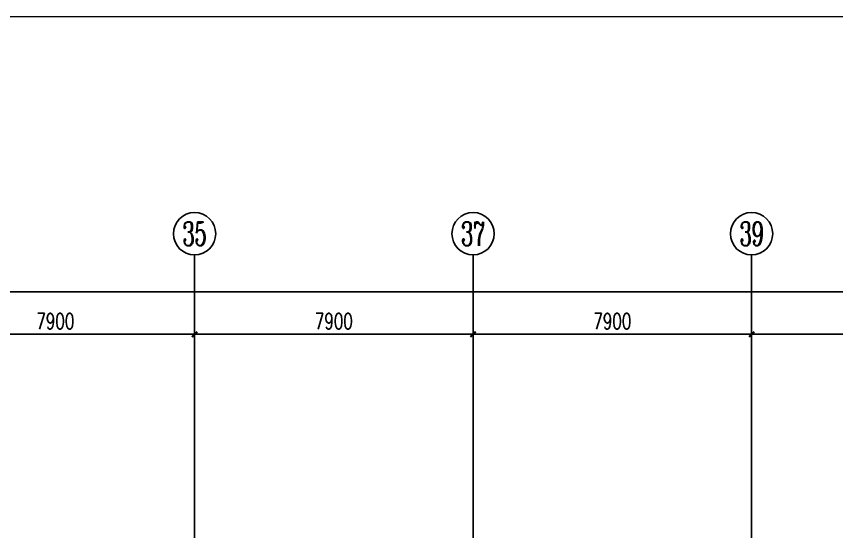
# Model space of a CAD drawing. Extents: x 290727 to 13733020, y 1731457 to 3643100.
# Drawn here: x 658024 to 681288, y 2251831 to 2266431 of the extents above; entities that cross this region are included whole.
import ezdxf
from ezdxf.enums import TextEntityAlignment as Align

# ---------------------------------------------------------------- set-up
doc = ezdxf.new("R2010")
doc.units = 0
doc.header["$LTSCALE"] = 10
doc.linetypes.add('ACAD_ISO05W100', pattern=[33, 24, -3, 0, -3, 0, -3])
doc.linetypes.add('DOTE', pattern=[2.42, 2, -0.2, 0.02, -0.2])
doc.layers.get('0').update_dxf_attribs({"linetype": 'CONTINUOUS'})
for name, color, linetype in [('AXIS', 3, 'CONTINUOUS'), ('AXIS_TEXT', 7, 'CONTINUOUS'), ('DOTE', 8, 'DOTE'), ('作业图', 4, 'CONTINUOUS'), ('文字', 4, 'CONTINUOUS')]:
    doc.layers.add(name, color=color, linetype=linetype)
doc.layers.add('用地红线', color=1, linetype='CONTINUOUS', lineweight=13)
doc.layers.get('0').off()
doc.styles.add('_TCH_AXIS', font='COMPLEX', dxfattribs={"bigfont": 'GBCBIG'})
doc.styles.add('_TCH_DIM_T3', font='SIMPLEX', dxfattribs={"width": 0.705882, "bigfont": 'GBCBIG'})
doc.styles.add('COMPLEX', font='COMPLEX')
doc.dimstyles.new('_TCH_ARCH&&150', dxfattribs={"dimtxt": 446.25, "dimasz": 150, "dimexe": 375, "dimexo": 450, "dimgap": 150, "dimtad": 1, "dimdec": 0, "dimzin": 0, "dimdsep": 46, "dimtxsty": '_TCH_DIM_T3', "dimblk": 'ARCHTICK', "dimcen": 0.09, "dimclrt": 7, "dimazin": 2, "dimtfac": 1, "dimtdec": 0, "dimtix": 1, "dimtmove": 2, "dimatfit": 3, "dimfxl": 1, "dimtolj": 1, "dimtzin": 0, "dimarcsym": 0})

# ---------------------------------------------------------------- blocks, each defined once
blk = doc.blocks.new('_AXISO')
blk.add_circle((0, 0), 0.5)
at = {"layer": 'AXIS_TEXT', "style": 'COMPLEX', "width": 1.041667}
blk.add_attdef('A', text='', height=0.56, dxfattribs=at).set_placement((-0.25, -0.28), (0.25, -0.28), align=Align.FIT)
blk = doc.blocks.new('_ArchTick')
at = {"color": 0, "linetype": 'ByBlock', "const_width": 0.4}
blk.add_lwpolyline([(-0.5, -0.5), (0.5, 0.5)], dxfattribs=at)
blk = doc.blocks.new('*D135')
at = {"layer": 'AXIS', "color": 0, "linetype": 'Continuous', "lineweight": -2, "transparency": 16777216}
for p, q in [((16384, 127685), (16384, 132560)), ((235384, 127685), (235384, 132560)), ((16384, 132185), (235384, 132185))]:
    blk.add_line(p, q, dxfattribs=at)
at = {"layer": 'AXIS', "color": 0, "linetype": 'Continuous', "lineweight": -2, "transparency": 16777216, "xscale": 150, "yscale": 150, "zscale": 150, "rotation": 180}
blk.add_blockref('_ArchTick', (16384, 132185), dxfattribs=at)
at = {"layer": 'AXIS', "color": 0, "linetype": 'Continuous', "lineweight": -2, "transparency": 16777216, "xscale": 150, "yscale": 150, "zscale": 150}
blk.add_blockref('_ArchTick', (235384, 132185), dxfattribs=at)
at = {"layer": 'AXIS', "color": 7, "linetype": 'Continuous', "transparency": 16777216, "insert": (125884, 132559), "char_height": 446.2, "attachment_point": 5, "style": '_TCH_DIM_T3'}
blk.add_mtext('\\A1;219000', dxfattribs=at)
blk = doc.blocks.new('*D159')
at = {"layer": 'AXIS', "color": 0, "linetype": 'Continuous', "lineweight": -2, "transparency": 16777216}
for p, q in [((170248.64318, 127685.47137), (170248.64318, 131360.47137)), ((178148.64318, 127685.47137), (178148.64318, 131360.47137)), ((170248.64318, 130985.47137), (178148.64318, 130985.47137))]:
    blk.add_line(p, q, dxfattribs=at)
at = {"layer": 'AXIS', "color": 0, "linetype": 'Continuous', "lineweight": -2, "transparency": 16777216, "xscale": 150, "yscale": 150, "zscale": 150, "rotation": 180}
blk.add_blockref('_ArchTick', (170248.64318, 130985.47137), dxfattribs=at)
at = {"layer": 'AXIS', "color": 0, "linetype": 'Continuous', "lineweight": -2, "transparency": 16777216, "xscale": 150, "yscale": 150, "zscale": 150}
blk.add_blockref('_ArchTick', (178148.64318, 130985.47137), dxfattribs=at)
at = {"layer": 'AXIS', "color": 7, "linetype": 'Continuous', "transparency": 16777216, "insert": (174198.64318, 131358.59637), "char_height": 446.25, "attachment_point": 5, "style": '_TCH_DIM_T3'}
blk.add_mtext('\\A1;7900', dxfattribs=at)
blk = doc.blocks.new('*D160')
at = {"layer": 'AXIS', "color": 0, "linetype": 'Continuous', "lineweight": -2, "transparency": 16777216}
for p, q in [((178148.64318, 127685.47137), (178148.64318, 131360.47137)), ((186048.64318, 127685.47137), (186048.64318, 131360.47137)), ((178148.64318, 130985.47137), (186048.64318, 130985.47137))]:
    blk.add_line(p, q, dxfattribs=at)
at = {"layer": 'AXIS', "color": 0, "linetype": 'Continuous', "lineweight": -2, "transparency": 16777216, "xscale": 150, "yscale": 150, "zscale": 150, "rotation": 180}
blk.add_blockref('_ArchTick', (178148.64318, 130985.47137), dxfattribs=at)
at = {"layer": 'AXIS', "color": 0, "linetype": 'Continuous', "lineweight": -2, "transparency": 16777216, "xscale": 150, "yscale": 150, "zscale": 150}
blk.add_blockref('_ArchTick', (186048.64318, 130985.47137), dxfattribs=at)
at = {"layer": 'AXIS', "color": 7, "linetype": 'Continuous', "transparency": 16777216, "insert": (182098.64318, 131358.59637), "char_height": 446.25, "attachment_point": 5, "style": '_TCH_DIM_T3'}
blk.add_mtext('\\A1;7900', dxfattribs=at)
blk = doc.blocks.new('*D161')
at = {"layer": 'AXIS', "color": 0, "linetype": 'Continuous', "lineweight": -2, "transparency": 16777216}
for p, q in [((186048.64318, 127685.47137), (186048.64318, 131360.47137)), ((193948.64318, 127685.47137), (193948.64318, 131360.47137)), ((186048.64318, 130985.47137), (193948.64318, 130985.47137))]:
    blk.add_line(p, q, dxfattribs=at)
at = {"layer": 'AXIS', "color": 0, "linetype": 'Continuous', "lineweight": -2, "transparency": 16777216, "xscale": 150, "yscale": 150, "zscale": 150, "rotation": 180}
blk.add_blockref('_ArchTick', (186048.64318, 130985.47137), dxfattribs=at)
at = {"layer": 'AXIS', "color": 0, "linetype": 'Continuous', "lineweight": -2, "transparency": 16777216, "xscale": 150, "yscale": 150, "zscale": 150}
blk.add_blockref('_ArchTick', (193948.64318, 130985.47137), dxfattribs=at)
at = {"layer": 'AXIS', "color": 7, "linetype": 'Continuous', "transparency": 16777216, "insert": (189998.64318, 131358.59637), "char_height": 446.25, "attachment_point": 5, "style": '_TCH_DIM_T3'}
blk.add_mtext('\\A1;7900', dxfattribs=at)
blk = doc.blocks.new('*D162')
at = {"layer": 'AXIS', "color": 0, "linetype": 'Continuous', "lineweight": -2, "transparency": 16777216}
for p, q in [((193948.64318, 127685.47137), (193948.64318, 131360.47137)), ((201848.64318, 127685.47137), (201848.64318, 131360.47137)), ((193948.64318, 130985.47137), (201848.64318, 130985.47137))]:
    blk.add_line(p, q, dxfattribs=at)
at = {"layer": 'AXIS', "color": 0, "linetype": 'Continuous', "lineweight": -2, "transparency": 16777216, "xscale": 150, "yscale": 150, "zscale": 150, "rotation": 180}
blk.add_blockref('_ArchTick', (193948.64318, 130985.47137), dxfattribs=at)
at = {"layer": 'AXIS', "color": 0, "linetype": 'Continuous', "lineweight": -2, "transparency": 16777216, "xscale": 150, "yscale": 150, "zscale": 150}
blk.add_blockref('_ArchTick', (201848.64318, 130985.47137), dxfattribs=at)
at = {"layer": 'AXIS', "color": 7, "linetype": 'Continuous', "transparency": 16777216, "insert": (197898.64318, 131358.59637), "char_height": 446.25, "attachment_point": 5, "style": '_TCH_DIM_T3'}
blk.add_mtext('\\A1;7900', dxfattribs=at)
blk = doc.blocks.new('A$C26CF02E8')
at = {"layer": '用地红线', "color": 1, "linetype": 'ACAD_ISO05W100', "ltscale": 0.1}
blk.add_lwpolyline([(15026, 140864), (243102, 140866), (258103, 125865), (258104, 39), (205527, 36), (8170, 25), (26, 25), (26, 10201), (25, 125862)], close=True, dxfattribs=at)
blk = doc.blocks.new('A$C55C93FC2')
at = {"layer": 'AXIS', "linetype": 'Continuous'}
for p, q in [((178148.6, 127235.5), (178148.6, 133235.5)), ((186048.6, 127235.5), (186048.6, 133235.5)), ((193948.6, 127235.5), (193948.6, 133235.5))]:
    blk.add_line(p, q, dxfattribs=at)
at = {"layer": 'DOTE', "linetype": 'DOTE', "ltscale": 150}
for p, q in [((178148.6, 127235.5), (178148.6, 52513.6)), ((186048.6, 127235.5), (186048.6, 52513.6)), ((193948.6, 127235.5), (193948.6, 52513.6))]:
    blk.add_line(p, q, dxfattribs=at)
at = {"layer": 'AXIS', "linetype": 'Continuous'}
ref = blk.add_blockref('_AXISO', (178148.6, 133835.5), dxfattribs=dict(at, xscale=1200, yscale=1200, zscale=1200))
ref.add_attrib('A', '35', dxfattribs={"layer": 'AXIS_TEXT', "linetype": 'Continuous', "height": 678.82, "style": '_TCH_AXIS', "width": 0.636364}).set_placement((177809.2, 133496.1), (178488.1, 133496.1), align=Align.FIT)
ref = blk.add_blockref('_AXISO', (186048.6, 133835.5), dxfattribs=dict(at, xscale=1200, yscale=1200, zscale=1200))
ref.add_attrib('A', '37', dxfattribs={"layer": 'AXIS_TEXT', "linetype": 'Continuous', "height": 678.82, "style": '_TCH_AXIS', "width": 0.636364}).set_placement((185709.2, 133496.1), (186388.1, 133496.1), align=Align.FIT)
ref = blk.add_blockref('_AXISO', (193948.6, 133835.5), dxfattribs=dict(at, xscale=1200, yscale=1200, zscale=1200))
ref.add_attrib('A', '39', dxfattribs={"layer": 'AXIS_TEXT', "linetype": 'Continuous', "height": 678.82, "style": '_TCH_AXIS', "width": 0.636364}).set_placement((193609.2, 133496.1), (194288.1, 133496.1), align=Align.FIT)
for p1, p2, distance, picture, middle in [((16384.1, 127235.5), (235384.4, 127235.5), 4950, '*D135', (125884.3, 132558.6)), ((170248.6, 127235.5), (178148.6, 127235.5), 3750, '*D159', (174198.6, 131358.6)), ((178148.6, 127235.5), (186048.6, 127235.5), 3750, '*D160', (182098.6, 131358.6)), ((186048.6, 127235.5), (193948.6, 127235.5), 3750, '*D161', (189998.6, 131358.6)), ((193948.6, 127235.5), (201848.6, 127235.5), 3750, '*D162', (197898.6, 131358.6))]:
    dim = blk.add_aligned_dim(p1=p1, p2=p2, distance=distance, dimstyle='_TCH_ARCH&&150', dxfattribs=at)
    dim.commit()
    dim.dimension.update_dxf_attribs({"geometry": picture, "text_midpoint": middle})
blk = doc.blocks.new('车库建筑作业图')
at = {"layer": '用地红线', "color": 1, "linetype": 'ACAD_ISO05W100', "ltscale": 0.1}
blk.add_lwpolyline([(505574, 2266429), (733650, 2266431), (748651, 2251430), (748652, 2125604), (696075, 2125601), (498718, 2125590), (490574, 2125590), (490574, 2135766), (490573, 2251427)], close=True, dxfattribs=at)
at = {"layer": '文字', "linetype": 'Continuous'}
for name, p in [('A$C26CF02E8', (490548, 2125565)), ('A$C55C93FC2', (484928, 2126437))]:
    blk.add_blockref(name, p, dxfattribs=at)

msp = doc.modelspace()

# ---------------------------------------------------------------- block references
at = {"layer": '作业图', "linetype": 'Continuous'}
msp.add_blockref('车库建筑作业图', (0, 0), dxfattribs=at)

doc.saveas('drawing.dxf')
